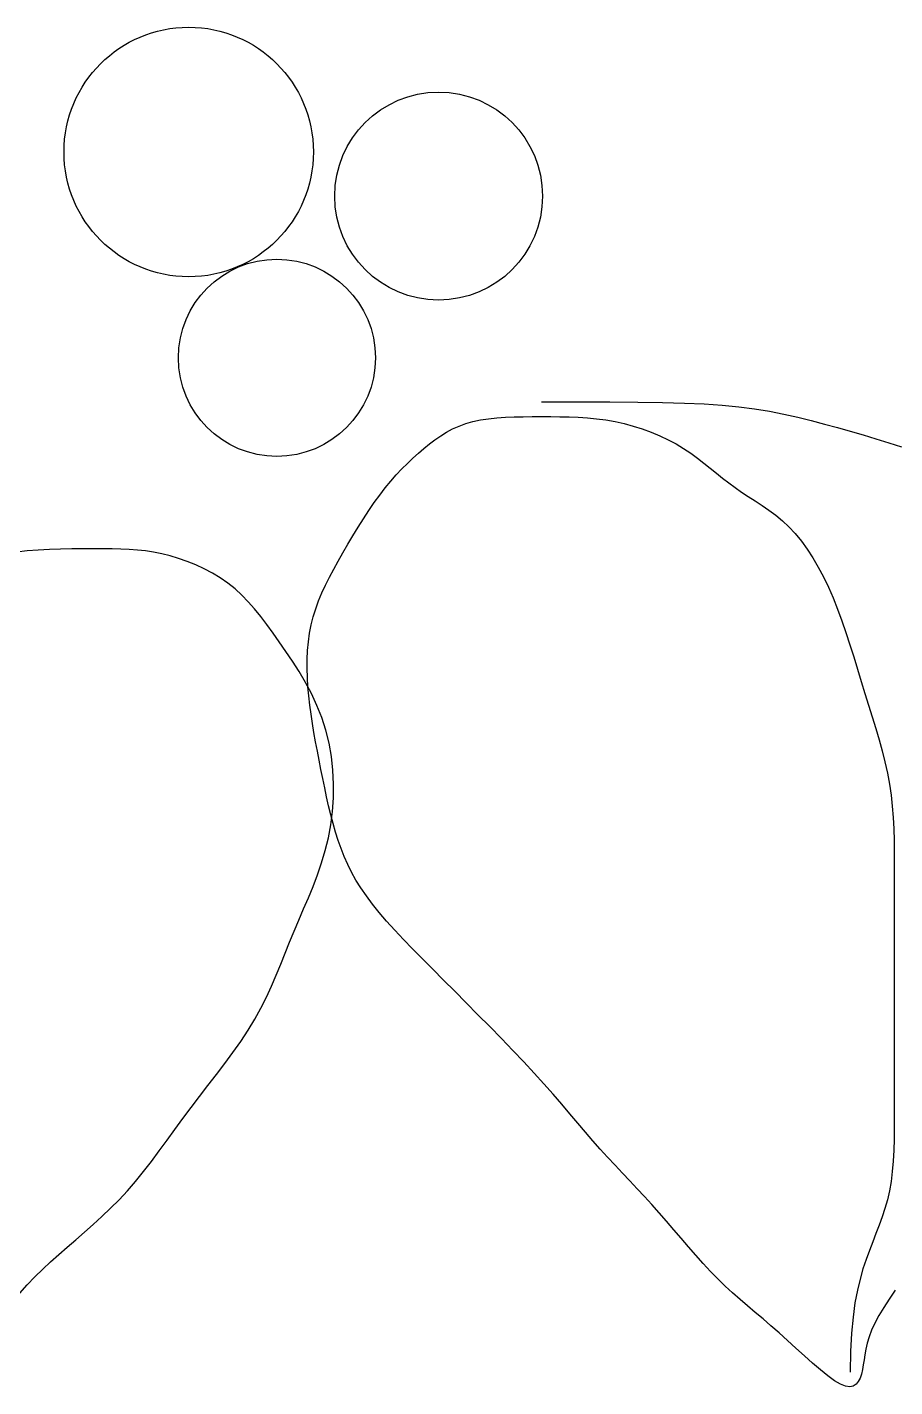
# Model space of a CAD drawing. Header units: millimetres. Extents: x 21129 to 2803301, y -510327 to 166837.
# Drawn here: x 260851 to 261551, y -113924 to -112829 of the extents above; entities that cross this region are included whole.
import ezdxf

# ---------------------------------------------------------------- set-up
doc = ezdxf.new("R2010")
doc.units = ezdxf.units.MM
doc.layers.add('....13_TNT_F_TREE', color=76, linetype='Continuous', transparency=0.5)

# ---------------------------------------------------------------- blocks, each defined once
blk = doc.blocks.new('mb-cay30')
for p, q in [((-225.85, 74.97), (-211.23, 74.96)), ((-211.23, 74.96), (-198.36, 74.94)), ((-198.36, 74.94), (-187.02, 74.86)), ((-187.02, 74.86), (-177.02, 74.72)), ((-177.02, 74.72), (-168.15, 74.49)), ((-168.15, 74.49), (-160.22, 74.13)), ((-160.22, 74.13), (-153.01, 73.65)), ((-153.01, 73.65), (-146.33, 72.99)), ((-146.33, 72.99), (-140.01, 72.16)), ((-140.01, 72.16), (-133.96, 71.17)), ((-259.1, 65.24), (-256.38, 66.24)), ((-256.38, 66.24), (-253.51, 67.07)), ((-253.51, 67.07), (-250.46, 67.72)), ((-250.46, 67.72), (-247.24, 68.21)), ((-247.24, 68.21), (-243.89, 68.56)), ((-243.89, 68.56), (-240.42, 68.8)), ((-240.42, 68.8), (-236.86, 68.94)), ((-236.86, 68.94), (-233.23, 69.01)), ((-233.23, 69.01), (-229.55, 69.04)), ((-229.55, 69.04), (-225.85, 69.05)), ((-225.85, 69.05), (-222.15, 69.04)), ((-222.15, 69.04), (-218.44, 69.01)), ((-218.44, 69.01), (-214.74, 68.94)), ((-214.74, 68.94), (-211.04, 68.8)), ((-211.04, 68.8), (-207.33, 68.56)), ((-207.33, 68.56), (-203.63, 68.21)), ((-203.63, 68.21), (-199.92, 67.72)), ((-199.92, 67.72), (-196.22, 67.07)), ((-196.22, 67.07), (-192.52, 66.24)), ((-192.52, 66.24), (-188.84, 65.24)), ((-133.96, 71.17), (-128.16, 70.04)), ((-128.16, 70.04), (-122.57, 68.8)), ((-122.57, 68.8), (-117.13, 67.46)), ((-117.13, 67.46), (-111.82, 66.05)), ((-111.82, 66.05), (-106.58, 64.6)), ((-268.79, 59.72), (-266.49, 61.3)), ((-266.49, 61.3), (-264.13, 62.75)), ((-264.13, 62.75), (-261.67, 64.07)), ((-261.67, 64.07), (-259.1, 65.24)), ((-188.84, 65.24), (-185.21, 64.07)), ((-185.21, 64.07), (-181.65, 62.75)), ((-181.65, 62.75), (-178.18, 61.3)), ((-178.18, 61.3), (-174.83, 59.72)), ((-106.58, 64.6), (-101.39, 63.12)), ((-101.39, 63.12), (-96.2, 61.64)), ((-96.2, 61.64), (-91.02, 60.12)), ((-275.49, 54.32), (-273.27, 56.22)), ((-273.27, 56.22), (-271.04, 58.02)), ((-271.04, 58.02), (-268.79, 59.72)), ((-174.83, 59.72), (-171.61, 58.02)), ((-171.61, 58.02), (-168.56, 56.22)), ((-168.56, 56.22), (-165.68, 54.32)), ((-91.02, 60.12), (-85.83, 58.53)), ((-85.83, 58.53), (-80.65, 56.83)), ((-282.16, 47.95), (-279.93, 50.2)), ((-279.93, 50.2), (-277.71, 52.31)), ((-277.71, 52.31), (-275.49, 54.32)), ((-165.68, 54.32), (-162.96, 52.36)), ((-162.96, 52.36), (-160.35, 50.35)), ((-160.35, 50.35), (-157.82, 48.32)), ((-286.6, 43.03), (-284.38, 45.57)), ((-284.38, 45.57), (-282.16, 47.95)), ((-157.82, 48.32), (-155.33, 46.29)), ((-155.33, 46.29), (-152.86, 44.28)), ((-152.86, 44.28), (-150.37, 42.32)), ((-291.05, 37.46), (-288.82, 40.33)), ((-288.82, 40.33), (-286.6, 43.03)), ((-150.37, 42.32), (-147.82, 40.42)), ((-147.82, 40.42), (-145.18, 38.61)), ((-145.18, 38.61), (-142.48, 36.85)), ((-295.48, 31.22), (-293.27, 34.42)), ((-293.27, 34.42), (-291.05, 37.46)), ((-142.48, 36.85), (-139.73, 35.08)), ((-139.73, 35.08), (-136.95, 33.27)), ((-136.95, 33.27), (-134.18, 31.36)), ((-299.81, 24.51), (-297.66, 27.9)), ((-297.66, 27.9), (-295.48, 31.22)), ((-134.18, 31.36), (-131.43, 29.32)), ((-131.43, 29.32), (-128.72, 27.09)), ((-301.92, 21.07), (-299.81, 24.51)), ((-128.72, 27.09), (-126.09, 24.63)), ((-126.09, 24.63), (-123.54, 21.91)), ((-305.94, 14.19), (-303.96, 17.62)), ((-303.96, 17.62), (-301.92, 21.07)), ((-123.54, 21.91), (-121.08, 18.91)), ((-121.08, 18.91), (-118.72, 15.66)), ((-433.15, 14.92), (-437.31, 14.43)), ((-428.78, 15.27), (-433.15, 14.92)), ((-424.27, 15.5), (-428.78, 15.27)), ((-419.73, 15.65), (-424.27, 15.5)), ((-415.21, 15.72), (-419.73, 15.65)), ((-410.82, 15.75), (-415.21, 15.72)), ((-406.62, 15.75), (-410.82, 15.75)), ((-402.67, 15.75), (-406.62, 15.75)), ((-398.96, 15.72), (-402.67, 15.75)), ((-395.44, 15.65), (-398.96, 15.72)), ((-392.05, 15.5), (-395.44, 15.65)), ((-388.75, 15.27), (-392.05, 15.5)), ((-385.5, 14.92), (-388.75, 15.27)), ((-382.25, 14.43), (-385.5, 14.92)), ((-378.96, 13.78), (-382.25, 14.43)), ((-375.59, 12.94), (-378.96, 13.78)), ((-372.15, 11.93), (-375.59, 12.94)), ((-368.7, 10.72), (-372.15, 11.93)), ((-307.84, 10.82), (-305.94, 14.19)), ((-118.72, 15.66), (-116.45, 12.17)), ((-116.45, 12.17), (-114.28, 8.45)), ((-365.25, 9.34), (-368.7, 10.72)), ((-361.86, 7.76), (-365.25, 9.34)), ((-358.54, 6), (-361.86, 7.76)), ((-355.34, 4.06), (-358.54, 6)), ((-311.34, 4.31), (-309.64, 7.53)), ((-309.64, 7.53), (-307.84, 10.82)), ((-114.28, 8.45), (-112.19, 4.51)), ((-352.29, 1.93), (-355.34, 4.06)), ((-349.41, -0.38), (-352.29, 1.93)), ((-314.38, -2.01), (-312.93, 1.14)), ((-312.93, 1.14), (-311.34, 4.31)), ((-112.19, 4.51), (-110.2, 0.36)), ((-110.2, 0.36), (-108.3, -3.99)), ((-346.69, -2.88), (-349.41, -0.38)), ((-344.08, -5.56), (-346.69, -2.88)), ((-316.87, -8.34), (-315.7, -5.16)), ((-315.7, -5.16), (-314.38, -2.01)), ((-108.3, -3.99), (-106.5, -8.52)), ((-341.55, -8.43), (-344.08, -5.56)), ((-339.06, -11.48), (-341.55, -8.43)), ((-317.87, -11.56), (-316.87, -8.34)), ((-106.5, -8.52), (-104.77, -13.19)), ((-336.59, -14.72), (-339.06, -11.48)), ((-334.1, -18.14), (-336.59, -14.72)), ((-319.35, -18.22), (-318.7, -14.84)), ((-318.7, -14.84), (-317.87, -11.56)), ((-104.77, -13.19), (-103.11, -17.99)), ((-331.55, -21.75), (-334.1, -18.14)), ((-328.92, -25.55), (-331.55, -21.75)), ((-320.15, -25.2), (-319.83, -21.68)), ((-319.83, -21.68), (-319.35, -18.22)), ((-103.11, -17.99), (-101.51, -22.86)), ((-326.25, -29.53), (-328.92, -25.55)), ((-320.31, -28.79), (-320.15, -25.2)), ((-101.51, -22.86), (-99.96, -27.78)), ((-323.61, -33.69), (-326.25, -29.53)), ((-320.33, -32.41), (-320.31, -28.79)), ((-320.23, -36.08), (-320.33, -32.41)), ((-99.96, -27.78), (-98.44, -32.72)), ((-98.44, -32.72), (-96.95, -37.63)), ((-321.05, -38.04), (-323.61, -33.69)), ((-318.63, -42.57), (-321.05, -38.04)), ((-320.01, -39.77), (-320.23, -36.08)), ((-96.95, -37.63), (-95.46, -42.48)), ((-319.69, -43.47), (-320.01, -39.77)), ((-319.28, -47.17), (-319.69, -43.47)), ((-316.4, -47.29), (-318.63, -42.57)), ((-95.46, -42.48), (-93.99, -47.25)), ((-318.78, -50.87), (-319.28, -47.17)), ((-314.43, -52.19), (-316.4, -47.29)), ((-93.99, -47.25), (-92.53, -51.93)), ((-318.22, -54.57), (-318.78, -50.87)), ((-317.59, -58.27), (-318.22, -54.57)), ((-312.78, -57.28), (-314.43, -52.19)), ((-92.53, -51.93), (-91.12, -56.55)), ((-316.92, -61.97), (-317.59, -58.27)), ((-311.48, -62.55), (-312.78, -57.28)), ((-91.12, -56.55), (-89.78, -61.11)), ((-316.22, -65.67), (-316.92, -61.97)), ((-315.49, -69.37), (-316.22, -65.67)), ((-310.54, -67.95), (-311.48, -62.55)), ((-89.78, -61.11), (-88.54, -65.62)), ((-88.54, -65.62), (-87.41, -70.1)), ((-314.75, -73.07), (-315.49, -69.37)), ((-309.95, -73.45), (-310.54, -67.95)), ((-87.41, -70.1), (-86.42, -74.55)), ((-314.01, -76.77), (-314.75, -73.07)), ((-309.69, -79), (-309.95, -73.45)), ((-86.42, -74.55), (-85.59, -79)), ((-313.26, -80.46), (-314.01, -76.77)), ((-312.48, -84.13), (-313.26, -80.46)), ((-309.76, -84.54), (-309.69, -79)), ((-85.59, -79), (-84.93, -83.44)), ((-311.67, -87.76), (-312.48, -84.13)), ((-310.14, -90.04), (-309.76, -84.54)), ((-84.93, -83.44), (-84.44, -87.91)), ((-310.81, -91.34), (-311.67, -87.76)), ((-310.82, -95.44), (-310.14, -90.04)), ((-309.89, -94.86), (-310.81, -91.34)), ((-84.44, -87.91), (-84.09, -92.42)), ((-84.09, -92.42), (-83.86, -97.01)), ((-311.79, -100.71), (-310.82, -95.44)), ((-308.91, -98.32), (-309.89, -94.86)), ((-307.84, -101.7), (-308.91, -98.32)), ((-83.86, -97.01), (-83.71, -101.68)), ((-313.03, -105.8), (-311.79, -100.71)), ((-306.68, -104.98), (-307.84, -101.7)), ((-83.71, -101.68), (-83.64, -106.48)), ((-314.51, -110.73), (-313.03, -105.8)), ((-305.4, -108.2), (-306.68, -104.98)), ((-303.98, -111.38), (-305.4, -108.2)), ((-83.64, -106.48), (-83.61, -111.41)), ((-316.17, -115.52), (-314.51, -110.73)), ((-302.41, -114.53), (-303.98, -111.38)), ((-300.64, -117.68), (-302.41, -114.53)), ((-83.61, -111.41), (-83.61, -116.5)), ((-319.85, -124.78), (-317.96, -120.2)), ((-317.96, -120.2), (-316.17, -115.52)), ((-298.67, -120.85), (-300.64, -117.68)), ((-83.61, -116.5), (-83.61, -121.77)), ((-321.79, -129.3), (-319.85, -124.78)), ((-296.47, -124.07), (-298.67, -120.85)), ((-294.01, -127.36), (-296.47, -124.07)), ((-83.61, -121.77), (-83.61, -127.2)), ((-323.73, -133.77), (-321.79, -129.3)), ((-291.28, -130.74), (-294.01, -127.36)), ((-288.28, -134.22), (-291.28, -130.74)), ((-83.61, -127.2), (-83.61, -132.77)), ((-325.62, -138.21), (-323.73, -133.77)), ((-285.03, -137.82), (-288.28, -134.22)), ((-83.61, -132.77), (-83.61, -138.46)), ((-327.43, -142.65), (-325.62, -138.21)), ((-281.54, -141.54), (-285.03, -137.82)), ((-277.81, -145.41), (-281.54, -141.54)), ((-83.61, -138.46), (-83.61, -144.24)), ((-330.97, -151.54), (-329.2, -147.1)), ((-329.2, -147.1), (-327.43, -142.65)), ((-273.87, -149.42), (-277.81, -145.41)), ((-83.61, -144.24), (-83.61, -150.09)), ((-332.78, -155.98), (-330.97, -151.54)), ((-269.71, -153.6), (-273.87, -149.42)), ((-83.61, -150.09), (-83.61, -155.98)), ((-334.69, -160.42), (-332.78, -155.98)), ((-265.36, -157.95), (-269.71, -153.6)), ((-260.84, -162.48), (-265.36, -157.95)), ((-83.61, -155.98), (-83.61, -161.9)), ((-336.73, -164.86), (-334.69, -160.42)), ((-256.18, -167.14), (-260.84, -162.48)), ((-83.61, -161.9), (-83.61, -167.82)), ((-341.42, -173.74), (-338.96, -169.3)), ((-338.96, -169.3), (-336.73, -164.86)), ((-251.46, -171.9), (-256.18, -167.14)), ((-83.61, -167.82), (-83.61, -173.71)), ((-344.15, -178.18), (-341.42, -173.74)), ((-246.72, -176.7), (-251.46, -171.9)), ((-83.61, -173.71), (-83.61, -179.56)), ((-347.1, -182.63), (-344.15, -178.18)), ((-242.03, -181.51), (-246.72, -176.7)), ((-83.61, -179.56), (-83.61, -185.34)), ((-350.24, -187.07), (-347.1, -182.63)), ((-237.44, -186.26), (-242.03, -181.51)), ((-83.61, -185.34), (-83.61, -191.03)), ((-356.9, -195.95), (-353.52, -191.51)), ((-353.52, -191.51), (-350.24, -187.07)), ((-233.02, -190.93), (-237.44, -186.26)), ((-228.82, -195.46), (-233.02, -190.93)), ((-83.61, -191.03), (-83.61, -196.6)), ((-360.31, -200.39), (-356.9, -195.95)), ((-224.87, -199.81), (-228.82, -195.46)), ((-83.61, -196.6), (-83.61, -202.03)), ((-363.73, -204.83), (-360.31, -200.39)), ((-221.18, -203.98), (-224.87, -199.81)), ((-83.61, -202.03), (-83.61, -207.3)), ((-367.11, -209.27), (-363.73, -204.83)), ((-217.69, -208), (-221.18, -203.98)), ((-214.37, -211.86), (-217.69, -208)), ((-83.61, -207.3), (-83.61, -212.39)), ((-370.4, -213.71), (-367.11, -209.27)), ((-211.19, -215.59), (-214.37, -211.86)), ((-83.61, -212.39), (-83.64, -217.29)), ((-376.79, -222.49), (-373.62, -218.12)), ((-373.62, -218.12), (-370.4, -213.71)), ((-208.12, -219.19), (-211.19, -215.59)), ((-83.64, -217.29), (-83.71, -222.01)), ((-379.95, -226.79), (-376.79, -222.49)), ((-205.11, -222.67), (-208.12, -219.19)), ((-202.15, -226.05), (-205.11, -222.67)), ((-83.71, -222.01), (-83.86, -226.54)), ((-383.1, -231), (-379.95, -226.79)), ((-199.18, -229.34), (-202.15, -226.05)), ((-196.22, -232.56), (-199.18, -229.34)), ((-83.86, -226.54), (-84.09, -230.89)), ((-389.5, -239.04), (-386.28, -235.09)), ((-386.28, -235.09), (-383.1, -231)), ((-193.25, -235.73), (-196.22, -232.56)), ((-84.44, -235.06), (-84.93, -239.04)), ((-84.09, -230.89), (-84.44, -235.06)), ((-392.79, -242.83), (-389.5, -239.04)), ((-190.29, -238.88), (-193.25, -235.73)), ((-187.33, -242.03), (-190.29, -238.88)), ((-84.93, -239.04), (-85.59, -242.83)), ((-399.61, -249.89), (-396.16, -246.44)), ((-396.16, -246.44), (-392.79, -242.83)), ((-184.36, -245.2), (-187.33, -242.03)), ((-181.4, -248.42), (-184.36, -245.2)), ((-86.41, -246.45), (-87.4, -249.92)), ((-85.59, -242.83), (-86.41, -246.45)), ((-403.1, -253.2), (-399.61, -249.89)), ((-178.44, -251.71), (-181.4, -248.42)), ((-175.47, -255.08), (-178.44, -251.71)), ((-87.4, -249.92), (-88.51, -253.31)), ((-410.13, -259.5), (-406.62, -256.4)), ((-406.62, -256.4), (-403.1, -253.2)), ((-172.51, -258.51), (-175.47, -255.08)), ((-89.72, -256.65), (-91, -259.98)), ((-88.51, -253.31), (-89.72, -256.65)), ((-417.07, -265.52), (-413.62, -262.54)), ((-413.62, -262.54), (-410.13, -259.5)), ((-169.55, -261.96), (-172.51, -258.51)), ((-166.58, -265.41), (-169.55, -261.96)), ((-91, -259.98), (-92.32, -263.37)), ((-420.45, -268.49), (-417.07, -265.52)), ((-163.62, -268.8), (-166.58, -265.41)), ((-93.66, -266.85), (-94.97, -270.46)), ((-92.32, -263.37), (-93.66, -266.85)), ((-426.94, -274.46), (-423.74, -271.46)), ((-423.74, -271.46), (-420.45, -268.49)), ((-160.66, -272.11), (-163.62, -268.8)), ((-157.69, -275.31), (-160.66, -272.11)), ((-94.97, -270.46), (-96.24, -274.28)), ((-433.16, -280.7), (-430.08, -277.53)), ((-430.08, -277.53), (-426.94, -274.46)), ((-154.73, -278.36), (-157.69, -275.31)), ((-151.77, -281.23), (-154.73, -278.36)), ((-97.43, -278.39), (-98.52, -282.92)), ((-96.24, -274.28), (-97.43, -278.39)), ((-436.2, -284.02), (-433.16, -280.7)), ((-148.79, -283.97), (-151.77, -281.23)), ((-145.79, -286.62), (-148.79, -283.97)), ((-98.52, -282.92), (-99.48, -287.98)), ((-83.24, -282.92), (-85.66, -286.46)), ((-142.75, -289.22), (-145.79, -286.62)), ((-139.67, -291.81), (-142.75, -289.22)), ((-99.48, -287.98), (-100.27, -293.69)), ((-87.89, -289.85), (-89.86, -293.07)), ((-85.66, -286.46), (-87.89, -289.85)), ((-136.53, -294.46), (-139.67, -291.81)), ((-133.33, -297.2), (-136.53, -294.46)), ((-100.27, -293.69), (-100.87, -300.16)), ((-89.86, -293.07), (-91.51, -296.12)), ((-130.04, -300.07), (-133.33, -297.2)), ((-126.67, -303.11), (-130.04, -300.07)), ((-100.87, -300.16), (-101.26, -307.52)), ((-92.82, -298.99), (-93.81, -301.69)), ((-91.51, -296.12), (-92.82, -298.99)), ((-123.26, -306.22), (-126.67, -303.11)), ((-119.88, -309.32), (-123.26, -306.22)), ((-95.09, -306.61), (-95.5, -308.86)), ((-94.55, -304.23), (-95.09, -306.61)), ((-93.81, -301.69), (-94.55, -304.23)), ((-116.58, -312.29), (-119.88, -309.32)), ((-101.26, -307.52), (-101.39, -315.86)), ((-95.82, -310.97), (-96.12, -312.98)), ((-95.5, -308.86), (-95.82, -310.97)), ((-113.42, -315.02), (-116.58, -312.29)), ((-110.45, -317.42), (-113.42, -315.02)), ((-107.74, -319.38), (-110.45, -317.42)), ((-96.87, -316.67), (-97.42, -318.3)), ((-96.45, -314.88), (-96.87, -316.67)), ((-96.12, -312.98), (-96.45, -314.88)), ((-105.34, -320.8), (-107.74, -319.38)), ((-103.3, -321.6), (-105.34, -320.8)), ((-101.59, -321.82), (-103.3, -321.6)), ((-100.18, -321.53), (-101.59, -321.82)), ((-99.04, -320.8), (-100.18, -321.53)), ((-98.14, -319.7), (-99.04, -320.8)), ((-97.42, -318.3), (-98.14, -319.7))]:
    blk.add_line(p, q)
for centre, radius in [((-368.09, 175.64), 50.27), ((-267.34, 157.87), 41.89), ((-332.53, 92.73), 39.73)]:
    blk.add_circle(centre, radius)

msp = doc.modelspace()

# ---------------------------------------------------------------- block references
at = {"layer": '....13_TNT_F_TREE', "xscale": 2, "yscale": 2, "zscale": 2}
msp.add_blockref('mb-cay30', (261717.6, -113280.6), dxfattribs=at)

doc.saveas('drawing.dxf')
